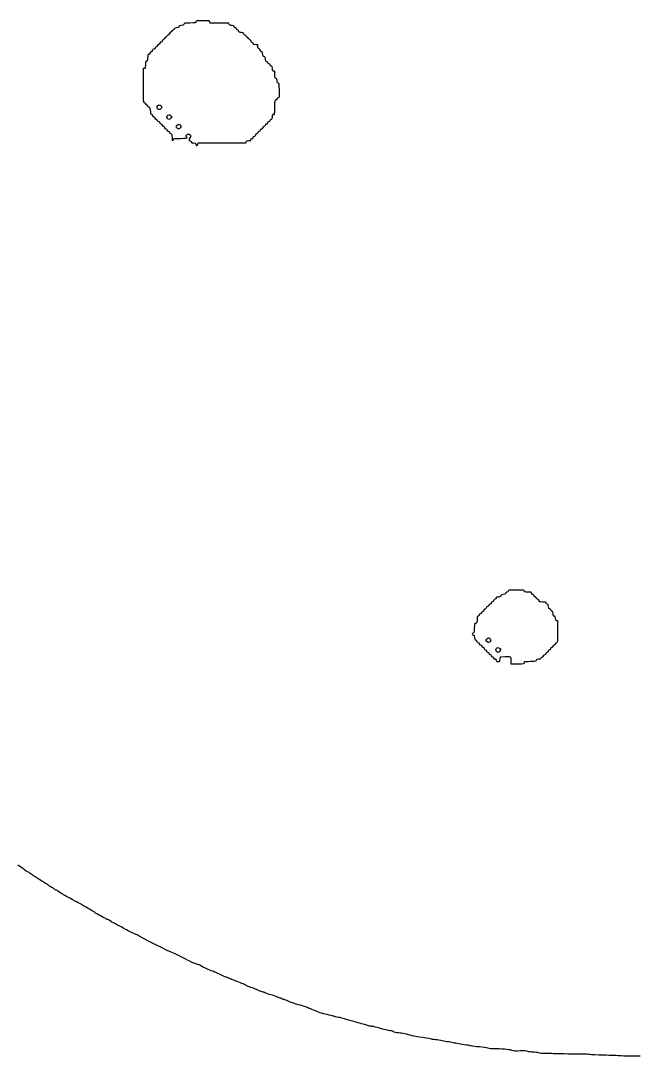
# Model space of a CAD drawing. Extents: x 30 to 1654, y 24 to 1228.
# Drawn here: x 267.5 to 477.3, y 24.5 to 377.2 of the extents above; entities that cross this region are included whole.
import ezdxf

# ---------------------------------------------------------------- set-up
doc = ezdxf.new("R2010")
doc.units = 0
doc.layers.add('Image', color=7, linetype='CONTINUOUS')

msp = doc.modelspace()

# ---------------------------------------------------------------- linework, layer by layer
at = {"layer": 'Image', "color": 7}
for points in [[(338.56001, 375.92006), (338.40793, 376.32006), (335.2173, 376.32006), (332.02667, 376.32006), (331.89092, 376.72731), (331.75517, 377.13456), (329.51956, 377.14506)], [(348.32001, 368.30731), (348.32001, 368.9425), (347.56001, 368.9913)], [(309.55312, 360.83114), (309.20001, 360.88004), (309.20001, 355.12004)], [(327.84592, 335.13558), (327.99209, 335.52004), (336.08001, 335.52004), (344.16793, 335.52004), (344.32001, 335.92004)], [(450.56001, 169.1089), (450.56001, 172.7778), (450.20001, 172.8288)], [(426.55998, 165.5996), (426.56001, 165.6)], [(429.63852, 162.3995), (429.6385, 162.3979)], [(430.88001, 159.7666), (430.96001, 160.5599), (432.62692, 160.6059)], [(434.55753, 159.2), (434.55953, 158.16), (436.83955, 158.181)], [(439.17071, 158.541), (439.17114, 158.5408)]]:
    msp.add_lwpolyline(points, dxfattribs=at)
for points in [[(314.12004, 347.11937)], [(317.60004, 343.76006)], [(320.95998, 340.48001)], [(327.84595, 335.13561)]]:
    msp.add_lwpolyline(points, close=True, dxfattribs=at)
for points in [[(319.46008, 373.99078), (319.25112, 373.93828), (318.99882, 373.7169), (318.8994, 373.49871)], [(319.84001, 374.39432), (319.84001, 374.20337), (319.69548, 374.04986), (319.46008, 373.99078)], [(320.60001, 374.75127), (319.97326, 374.71107), (319.84001, 374.64846), (319.84001, 374.39432)], [(321.41114, 375.16003), (321.36754, 374.85282), (321.24857, 374.79288), (320.60001, 374.75127)], [(322.1751, 375.52003), (321.55768, 375.52003), (321.45542, 375.47183), (321.41114, 375.16003)], [(323.03812, 375.91506), (322.90944, 375.57661), (322.78584, 375.52003), (322.1751, 375.52003)], [(325.14719, 376.35506), (323.22971, 376.31106), (323.18513, 376.30176), (323.03812, 375.91506)], [(327.19501, 376.77781), (327.10831, 376.40937), (327.05767, 376.39892), (325.14719, 376.35506)], [(329.51956, 377.14506), (327.29794, 377.15556), (327.28339, 377.15306), (327.19501, 376.77781)], [(339.42492, 375.52006), (338.81179, 375.52006), (338.69082, 375.57606), (338.56001, 375.92006)], [(340.18888, 375.16006), (340.14458, 375.47188), (340.04234, 375.52006), (339.42492, 375.52006)], [(340.44001, 374.78006), (340.33001, 374.79106), (340.217, 374.96206), (340.18888, 375.16006)], [(340.78888, 374.74006), (340.70698, 374.75106), (340.55001, 374.76906), (340.44001, 374.78006)], [(340.98888, 374.36006), (340.96078, 374.55806), (340.87076, 374.72906), (340.78888, 374.74006)], [(341.35739, 374.00006), (341.15007, 374.00006), (341.02228, 374.1249), (340.98888, 374.36006)], [(341.7359, 373.68006), (341.6992, 373.87197), (341.54773, 374.00006), (341.35739, 374.00006)], [(316.02584, 370.68043), (315.84497, 370.63313), (315.68396, 370.43337), (315.65356, 370.21856)], [(316.48832, 371.14191), (316.40922, 370.93393), (316.20113, 370.72627), (316.02584, 370.68043)], [(316.94492, 371.52003), (316.76328, 371.52003), (316.5718, 371.36146), (316.48832, 371.14191)], [(317.30888, 371.88003), (317.27578, 371.64688), (317.14752, 371.52003), (316.94492, 371.52003)], [(317.68752, 372.28691), (317.48841, 372.25841), (317.33996, 372.0989), (317.30888, 371.88003)], [(318.19914, 372.82153), (318.08963, 372.5314), (317.88234, 372.31479), (317.68752, 372.28691)], [(318.55095, 373.20563), (318.45785, 373.26313), (318.30136, 373.09232), (318.19914, 372.82153)], [(318.8994, 373.49871), (318.8, 373.28051), (318.64318, 373.14863), (318.55095, 373.20563)], [(342.75696, 373.12251), (342.04665, 373.12551), (341.818, 373.25029), (341.7359, 373.68006)], [(343.45201, 372.72922), (343.37011, 373.05567), (343.25557, 373.12047), (342.75696, 373.12251)], [(343.89506, 372.28922), (343.68505, 372.31912), (343.51173, 372.49128), (343.45201, 372.72922)], [(344.29114, 371.88006), (344.25904, 372.10592), (344.11148, 372.25838), (343.89506, 372.28922)], [(344.6551, 371.52006), (344.45249, 371.52006), (344.32425, 371.64691), (344.29114, 371.88006)], [(345.12045, 371.11889), (345.02945, 371.35833), (344.84181, 371.52006), (344.6551, 371.52006)], [(345.45138, 370.75889), (345.35328, 370.73629), (345.20434, 370.89825), (345.12045, 371.11889)], [(345.98344, 370.04006), (345.83007, 370.53638), (345.63416, 370.80107), (345.45138, 370.75889)], [(312.32001, 366.87157), (312.32001, 366.69526), (312.18198, 366.56232), (311.96657, 366.53116)], [(312.84874, 367.41797), (312.69183, 367.57488), (312.32001, 367.19063), (312.32001, 366.87157)], [(313.13352, 367.7258), (313.0315, 367.50188), (312.90335, 367.36336), (312.84874, 367.41797)], [(313.61758, 368.21099), (313.45337, 368.16809), (313.23554, 367.94971), (313.13352, 367.7258)], [(314.0803, 368.72082), (313.99, 368.48336), (313.7818, 368.25393), (313.61758, 368.21099)], [(314.46997, 369.06603), (314.32772, 369.12063), (314.18384, 368.99313), (314.0803, 368.72082)], [(314.8623, 369.45802), (314.75394, 369.14719), (314.61646, 369.00981), (314.46997, 369.06603)], [(315.31457, 369.8883), (315.11974, 369.9212), (314.97616, 369.78464), (314.8623, 369.45802)], [(315.65356, 370.21856), (315.61666, 369.95811), (315.51097, 369.85509), (315.31457, 369.8883)], [(346.38386, 369.76006), (346.21122, 369.76006), (346.03103, 369.88606), (345.98344, 370.04006)], [(346.74888, 369.40006), (346.71568, 369.63369), (346.58756, 369.76006), (346.38386, 369.76006)], [(347.56001, 368.9913), (346.91145, 369.0329), (346.79251, 369.09285), (346.74888, 369.40006)], [(348.69973, 367.52774), (348.38811, 367.64622), (348.32001, 367.78603), (348.32001, 368.30731)], [(349.18278, 366.9717), (349.12598, 367.19812), (348.90858, 367.44834), (348.69973, 367.52774)], [(349.60306, 366.56003), (349.39602, 366.56003), (349.25027, 366.70279), (349.18278, 366.9717)], [(310.32001, 363.28003), (310.03134, 363.28003), (309.99542, 363.15774), (309.95312, 362.03114)], [(310.72001, 364.48003), (310.64891, 363.41337), (310.60445, 363.28003), (310.32001, 363.28003)], [(311.1129, 365.6805), (310.83735, 365.68009), (310.79046, 365.5368), (310.72001, 364.48003)], [(311.51946, 366.0805), (311.45906, 365.82284), (311.31469, 365.6808), (311.1129, 365.6805)], [(311.96657, 366.53116), (311.74341, 366.49886), (311.5786, 366.33276), (311.51946, 366.0805)], [(349.92246, 365.96003), (349.92046, 366.45062), (349.86226, 366.56003), (349.60306, 366.56003)], [(350.51331, 364.88143), (350.12283, 364.88343), (349.92538, 365.24378), (349.92246, 365.96003)], [(350.88001, 364.08003), (350.81681, 364.7119), (350.73975, 364.88033), (350.51331, 364.88143)], [(351.27237, 363.28003), (351.01487, 363.28003), (350.94596, 363.42054), (350.88001, 364.08003)], [(351.67947, 362.8805), (351.61847, 363.13776), (351.47349, 363.28003), (351.27237, 363.28003)], [(309.95312, 362.03114), (309.90862, 360.84678), (309.88802, 360.78478), (309.55312, 360.83114)], [(352.07947, 362.4805), (351.88612, 362.48079), (351.73948, 362.62743), (351.67947, 362.8805)], [(352.47893, 362.08003), (352.41913, 362.33375), (352.27309, 362.4802), (352.07947, 362.4805)], [(352.92657, 361.62891), (352.70344, 361.66121), (352.5384, 361.82751), (352.47893, 362.08003)], [(353.28001, 360.96199), (353.28001, 361.4751), (353.22111, 361.5863), (352.92657, 361.62891)], [(353.77034, 359.95638), (353.40204, 359.86008), (353.28001, 360.11033), (353.28001, 360.96199)], [(354.08001, 358.99178), (354.08001, 359.94695), (354.05321, 360.03036), (353.77034, 359.95638)], [(354.57713, 357.44003), (354.17594, 357.44003), (354.08001, 357.73949), (354.08001, 358.99178)], [(354.88246, 356.84003), (354.88046, 357.3212), (354.82006, 357.44003), (354.57713, 357.44003)], [(355.37467, 355.87159), (355.0571, 355.80329), (354.88531, 356.1413), (354.88246, 356.84003)], [(309.20001, 355.12004), (309.20001, 349.51046), (309.20801, 349.36003), (309.5129, 349.35958)], [(355.64418, 353.48003), (355.60798, 355.4786), (355.55928, 355.91127), (355.37467, 355.87159)], [(355.38152, 351.04004), (355.67247, 351.04004), (355.68606, 351.16628), (355.64418, 353.48003)], [(309.5129, 349.35958), (309.7144, 349.35928), (309.85953, 349.21687), (309.92054, 348.95958)], [(354.08001, 347.51639), (354.08001, 349.95413), (354.13191, 350.24004), (354.57408, 350.24004)], [(354.57408, 350.24004), (354.76046, 350.24004), (354.9119, 350.39138), (354.97431, 350.64004)], [(354.97431, 350.64004), (355.03771, 350.89274), (355.18768, 351.04004), (355.38152, 351.04004)], [(309.92054, 348.95958), (309.98154, 348.70232), (310.12652, 348.56005), (310.32765, 348.56005)], [(310.32765, 348.56005), (310.52976, 348.56005), (310.65805, 348.43298), (310.69114, 348.20005)], [(310.69114, 348.20005), (310.71924, 348.00205), (310.80926, 347.83105), (310.89114, 347.82005)], [(310.89114, 347.82005), (310.97304, 347.80905), (311.1293, 347.79105), (311.23844, 347.78005)], [(311.23844, 347.78005), (311.47352, 347.75635), (311.63487, 347.09204), (311.66108, 346.04005)], [(311.66108, 346.04005), (311.67678, 345.4079), (311.73088, 345.28005), (311.98266, 345.28005)], [(314.12001, 347.11937), (313.85285, 347.4228), (313.86665, 347.96954), (314.14861, 348.25146)], [(315.52004, 347.68004), (315.52004, 346.98026), (314.57554, 346.60201), (314.12004, 347.11937)], [(314.14861, 348.25146), (314.64266, 348.74552), (315.52004, 348.37995), (315.52004, 347.68004)], [(353.67106, 345.29451), (353.95973, 344.82744), (354.08001, 345.48093), (354.08001, 347.51639)], [(311.98266, 345.28005), (312.17206, 345.28005), (312.32289, 345.13035), (312.38571, 344.88005)], [(312.38571, 344.88005), (312.44531, 344.64274), (312.60075, 344.48005), (312.76798, 344.48005)], [(312.76798, 344.48005), (312.93477, 344.48005), (313.12445, 344.2824), (313.23258, 343.99593)], [(313.23258, 343.99593), (313.33309, 343.72967), (313.50499, 343.53167), (313.61458, 343.55593)], [(313.61458, 343.55593), (313.72418, 343.58023), (313.90755, 343.42005), (314.02208, 343.20005)], [(314.02208, 343.20005), (314.13662, 342.98005), (314.3553, 342.79984), (314.50806, 342.79958)], [(314.50806, 342.79958), (314.67114, 342.79931), (314.82633, 342.63418), (314.88399, 342.39958)], [(314.88399, 342.39958), (314.94199, 342.16342), (315.08848, 342.00852), (315.24215, 342.02078)], [(317.44001, 344.00004), (317.19929, 344.00004), (317.2478, 344.63069), (317.50861, 344.89146)], [(317.60001, 343.76004), (317.60001, 343.89204), (317.52801, 344.00004), (317.44001, 344.00004)], [(317.50861, 344.89146), (317.76938, 345.15224), (318.40004, 345.20075), (318.40004, 344.96006)], [(318.00004, 343.52006), (317.75115, 343.52006), (317.60004, 343.61076), (317.60004, 343.76006)], [(318.40004, 343.76006), (318.40004, 343.61072), (318.24893, 343.52006), (318.00004, 343.52006)], [(318.40004, 344.96006), (318.40004, 344.87206), (318.50804, 344.80006), (318.64004, 344.80006)], [(318.64004, 344.00006), (318.50804, 344.00006), (318.40004, 343.89206), (318.40004, 343.76006)], [(318.64004, 344.80006), (318.78937, 344.80006), (318.88004, 344.64894), (318.88004, 344.40006)], [(318.88004, 344.40006), (318.88004, 344.15117), (318.78934, 344.00006), (318.64004, 344.00006)], [(351.50888, 342.06004), (351.59078, 342.07104), (351.68076, 342.24204), (351.70888, 342.44004)], [(351.70888, 342.44004), (351.74198, 342.67297), (351.87026, 342.80004), (352.07237, 342.80004)], [(352.07237, 342.80004), (352.27376, 342.80004), (352.41819, 342.94213), (352.47893, 343.20004)], [(352.47893, 343.20004), (352.53843, 343.45256), (352.70344, 343.61889), (352.92657, 343.65116)], [(352.92657, 343.65116), (353.22616, 343.69446), (353.28038, 343.8042), (353.28246, 344.37116)], [(353.28246, 344.37116), (353.28546, 345.11169), (353.48727, 345.59189), (353.67106, 345.29451)], [(315.24215, 342.02078), (315.3959, 342.03308), (315.56895, 341.84986), (315.66563, 341.57251)], [(315.66563, 341.57251), (315.77409, 341.26138), (315.92162, 341.11976), (316.10393, 341.15178)], [(316.10393, 341.15178), (316.28525, 341.18358), (316.41181, 341.06398), (316.47593, 340.80005)], [(316.47593, 340.80005), (316.53593, 340.5533), (316.70477, 340.38095), (316.91673, 340.35021)], [(316.91673, 340.35021), (317.12807, 340.31951), (317.27951, 340.16558), (317.31017, 339.95021)], [(317.31017, 339.95021), (317.34097, 339.73396), (317.49193, 339.58125), (317.70496, 339.55089)], [(317.70496, 339.55089), (317.91496, 339.52099), (318.08829, 339.34883), (318.14801, 339.11089)], [(318.14801, 339.11089), (318.20841, 338.87037), (318.36143, 338.72005), (318.54594, 338.72005)], [(318.54594, 338.72005), (318.93733, 338.72005), (319.04001, 338.41806), (319.04001, 337.26696)], [(320.72001, 340.64004), (320.37512, 340.64004), (320.42377, 341.2238), (320.80001, 341.60004)], [(320.96001, 340.48004), (320.96001, 340.56804), (320.85201, 340.64004), (320.72001, 340.64004)], [(320.80001, 341.60004), (321.17625, 341.97627), (321.76001, 342.02492), (321.76001, 341.68004)], [(321.85141, 340.54861), (321.59063, 340.28783), (320.95998, 340.23932), (320.95998, 340.48001)], [(321.76001, 341.68004), (321.76001, 341.54804), (321.83201, 341.44004), (321.92001, 341.44004)], [(321.92001, 341.44004), (322.16072, 341.44004), (322.11221, 340.80938), (321.85141, 340.54861)], [(324.06861, 338.33147), (324.32938, 338.59225), (324.96004, 338.64076), (324.96004, 338.40007)], [(347.58571, 338.32004), (347.64811, 338.56855), (347.79957, 338.72004), (347.98571, 338.72004)], [(347.98571, 338.72004), (348.17185, 338.72004), (348.32334, 338.87152), (348.38571, 339.12004)], [(348.38571, 339.12004), (348.45011, 339.37666), (348.59862, 339.52004), (348.80001, 339.52004)], [(348.80001, 339.52004), (348.99944, 339.52004), (349.14968, 339.66257), (349.21201, 339.91088)], [(349.21201, 339.91088), (349.27081, 340.14527), (349.44556, 340.3214), (349.6485, 340.35088)], [(349.6485, 340.35088), (349.85626, 340.38108), (350.02305, 340.55427), (350.08055, 340.79957)], [(350.08055, 340.79957), (350.13995, 341.05302), (350.28583, 341.19928), (350.47947, 341.19957)], [(350.47947, 341.19957), (350.67292, 341.19987), (350.81947, 341.34655), (350.87958, 341.60004)], [(350.87958, 341.60004), (350.93178, 341.82004), (351.06119, 342.00904), (351.16722, 342.02004)], [(351.16722, 342.02004), (351.27325, 342.03104), (351.427, 342.04904), (351.50888, 342.06004)], [(319.04001, 337.26696), (319.04001, 336.55239), (319.09621, 336.32005), (319.26888, 336.32005)], [(319.26888, 336.32005), (319.39476, 336.32005), (319.52076, 336.48205), (319.54888, 336.68005)], [(319.54888, 336.68005), (319.59878, 337.03171), (319.65278, 337.04107), (321.88001, 337.08444)], [(321.88001, 337.08444), (323.76102, 337.12104), (324.16001, 337.17004), (324.16001, 337.36444)], [(324.00001, 337.60005), (323.76237, 337.60005), (323.80636, 338.06925), (324.06861, 338.33147)], [(324.16001, 337.36444), (324.16001, 337.49402), (324.08801, 337.60005), (324.00001, 337.60005)], [(325.11024, 337.27023), (324.69814, 336.85812), (324.75204, 336.24007), (325.20004, 336.24007)], [(324.96004, 338.40007), (324.96004, 338.31207), (325.06804, 338.24007), (325.20004, 338.24007)], [(325.20004, 338.24007), (325.54881, 338.24007), (325.49457, 337.6546), (325.11024, 337.27023)], [(325.20004, 336.24007), (325.41007, 336.24007), (325.53761, 336.11636), (325.57117, 335.88007)], [(325.57117, 335.88007), (325.61547, 335.56816), (325.71767, 335.52007), (326.33619, 335.52007)], [(326.33619, 335.52007), (326.83077, 335.52007), (327.07311, 335.44637), (327.12506, 335.28007)], [(327.12506, 335.28007), (327.16626, 335.14807), (327.23553, 334.9275), (327.27891, 334.78992)], [(327.27891, 334.78992), (327.37958, 334.47063), (327.65755, 334.64009), (327.84595, 335.13561)], [(344.32001, 335.92004), (344.45082, 336.26409), (344.57179, 336.32004), (345.18492, 336.32004)], [(345.18492, 336.32004), (345.80234, 336.32004), (345.9046, 336.36824), (345.94888, 336.68004)], [(345.94888, 336.68004), (345.97698, 336.87804), (346.09001, 337.04904), (346.20001, 337.06004)], [(346.20001, 337.06004), (346.31001, 337.07104), (346.467, 337.08904), (346.54888, 337.10004)], [(346.54888, 337.10004), (346.63078, 337.11104), (346.72076, 337.28204), (346.74888, 337.48004)], [(346.74888, 337.48004), (346.77698, 337.67804), (346.89001, 337.84904), (347.00001, 337.86004)], [(347.00001, 337.86004), (347.11001, 337.87104), (347.2642, 337.88904), (347.34266, 337.90004)], [(347.34266, 337.90004), (347.42116, 337.91104), (347.53049, 338.10004), (347.58571, 338.32004)], [(429.07152, 180.1291), (428.86376, 180.0991), (428.69697, 179.9257), (428.63947, 179.6804)], [(429.51193, 180.5847), (429.44943, 180.3359), (429.27867, 180.1592), (429.07152, 180.1291)], [(429.99587, 180.8953), (429.68278, 180.9743), (429.59555, 180.9183), (429.51193, 180.5847)], [(431.20001, 181.4272), (431.20001, 181.0481), (430.54308, 180.7579), (429.99587, 180.8953)], [(431.96001, 181.7912), (431.32704, 181.7502), (431.20001, 181.6897), (431.20001, 181.4272)], [(432.77114, 182.1999), (432.72754, 181.8927), (432.60857, 181.8328), (431.96001, 181.7912)], [(433.20001, 182.5599), (432.93009, 182.5599), (432.80767, 182.4572), (432.77114, 182.1999)], [(433.62888, 182.9199), (433.59238, 182.6627), (433.46993, 182.5599), (433.20001, 182.5599)], [(436.40001, 183.2799), (433.70109, 183.2799), (433.67961, 183.2799), (433.62888, 182.9199)], [(439.17114, 182.9199), (439.12044, 183.2772), (439.09894, 183.2799), (436.40001, 183.2799)], [(440.40001, 182.5599), (439.30046, 182.5599), (439.21887, 182.5839), (439.17114, 182.9199)], [(441.62888, 182.1999), (441.58118, 182.536), (441.49956, 182.5599), (440.40001, 182.5599)], [(442.03017, 181.7901), (441.80858, 181.8211), (441.66124, 181.9721), (441.62888, 182.1999)], [(442.43017, 181.3901), (442.39917, 181.6082), (442.24832, 181.7591), (442.03017, 181.7901)], [(442.82496, 180.9908), (442.61194, 181.0208), (442.46095, 181.1739), (442.43017, 181.3901)], [(443.26801, 180.5508), (443.20831, 180.7887), (443.03497, 180.9609), (442.82496, 180.9908)], [(443.66741, 180.1599), (443.48134, 180.1599), (443.32859, 180.3094), (443.26801, 180.5508)], [(444.13604, 179.6799), (444.03, 179.9841), (443.85833, 180.1599), (443.66741, 180.1599)], [(425.37466, 176.4013), (425.31196, 176.1516), (425.16073, 175.9999), (424.97431, 175.9999)], [(425.84855, 176.8964), (425.62581, 176.8404), (425.43479, 176.6409), (425.37466, 176.4013)], [(426.27085, 177.335), (426.24165, 177.1303), (426.06999, 176.952), (425.84855, 176.8964)], [(426.63291, 177.6804), (426.43452, 177.6801), (426.30202, 177.5537), (426.27085, 177.335)], [(427.04055, 178.0804), (426.97955, 177.8231), (426.8344, 177.6807), (426.63291, 177.6804)], [(427.44055, 178.4804), (427.2472, 178.4801), (427.10056, 178.3335), (427.04055, 178.0804)], [(427.84055, 178.8804), (427.78055, 178.6273), (427.6339, 178.4807), (427.44055, 178.4804)], [(428.24055, 179.2804), (428.0472, 179.2801), (427.90056, 179.1335), (427.84055, 178.8804)], [(428.63947, 179.6804), (428.58007, 179.427), (428.43419, 179.2807), (428.24055, 179.2804)], [(445.42056, 179.1999), (444.32308, 179.1999), (444.30041, 179.2099), (444.13604, 179.6799)], [(446.58888, 178.8399), (446.54148, 179.174), (446.45732, 179.1999), (445.42056, 179.1999)], [(446.96001, 178.4799), (446.74997, 178.4799), (446.62244, 178.6037), (446.58888, 178.8399)], [(447.36001, 177.6799), (447.29331, 178.3466), (447.22668, 178.4799), (446.96001, 178.4799)], [(447.75237, 176.8799), (447.49487, 176.8799), (447.42596, 177.0205), (447.36001, 177.6799)], [(448.15893, 176.4799), (448.09823, 176.7378), (447.95377, 176.8799), (447.75237, 176.8799)], [(448.60657, 176.0288), (448.38344, 176.0608), (448.2184, 176.2274), (448.15893, 176.4799)], [(423.04001, 173.6199), (423.04001, 172.3189), (422.89285, 171.8453), (422.50106, 171.8852)], [(423.34266, 174.3999), (423.08718, 174.3999), (423.04001, 174.2784), (423.04001, 173.6199)], [(423.74571, 174.7999), (423.68291, 174.5496), (423.53206, 174.3999), (423.34266, 174.3999)], [(424.16001, 175.1999), (423.95862, 175.1999), (423.81012, 175.0566), (423.74571, 174.7999)], [(424.57431, 175.5999), (424.50991, 175.3433), (424.3614, 175.1999), (424.16001, 175.1999)], [(424.97431, 175.9999), (424.78817, 175.9999), (424.63668, 175.8485), (424.57431, 175.5999)], [(448.96001, 175.3619), (448.96001, 175.875), (448.90111, 175.9862), (448.60657, 176.0288)], [(449.44092, 174.3538), (449.08299, 174.2598), (448.96001, 174.518), (448.96001, 175.3619)], [(449.79058, 173.6561), (449.74798, 174.3251), (449.69968, 174.4215), (449.44092, 174.3538)], [(450.20001, 172.8288), (449.89152, 172.8728), (449.83294, 172.991), (449.79058, 173.6561)], [(422.08001, 170.2399), (422.00631, 168.6933), (421.97461, 168.5599), (421.68001, 168.5599)], [(422.50106, 171.8852), (422.17689, 171.9182), (422.15605, 171.8372), (422.08001, 170.2399)], [(421.68001, 168.5599), (421.46668, 168.5599), (421.36001, 168.4533), (421.36001, 168.2399)], [(421.36001, 168.2399), (421.36001, 168.0059), (421.45441, 167.9298), (421.71176, 167.9566)], [(421.71176, 167.9566), (422.02869, 167.9896), (422.0683, 167.9106), (422.11176, 167.1566)], [(422.11176, 167.1566), (422.15256, 166.4496), (422.20846, 166.3199), (422.47291, 166.3195)], [(422.47291, 166.3195), (422.67469, 166.3192), (422.81906, 166.1771), (422.87947, 165.9195)], [(422.87947, 165.9195), (422.93697, 165.6742), (423.10376, 165.501), (423.31152, 165.4708)], [(426.32001, 165.76), (425.97512, 165.76), (426.02377, 166.3438), (426.40001, 166.72)], [(426.56001, 165.6), (426.56001, 165.688), (426.45201, 165.76), (426.32001, 165.76)], [(426.40001, 166.72), (426.77625, 167.0963), (427.36001, 167.1449), (427.36001, 166.8)], [(427.36001, 166.8), (427.36001, 166.668), (427.43201, 166.56), (427.52001, 166.56)], [(427.52001, 166.56), (427.76073, 166.56), (427.71221, 165.9294), (427.45141, 165.6686)], [(450.24306, 165.44), (450.54978, 165.44), (450.56001, 165.5585), (450.56001, 169.1089)], [(423.31152, 165.4708), (423.51446, 165.4418), (423.68918, 165.2652), (423.74801, 165.0308)], [(423.74801, 165.0308), (423.80831, 164.7904), (423.96144, 164.6399), (424.14571, 164.6399)], [(424.14571, 164.6399), (424.32958, 164.6399), (424.48303, 164.4897), (424.54293, 164.251)], [(424.54293, 164.251), (424.60383, 164.0084), (424.77584, 163.8429), (425.00027, 163.811)], [(425.00027, 163.811), (425.23127, 163.778), (425.37829, 163.6312), (425.4111, 163.4002)], [(425.4111, 163.4002), (425.4426, 163.1786), (425.608, 163.0039), (425.84195, 162.9452)], [(425.84195, 162.9452), (426.06955, 162.8882), (426.24139, 162.7116), (426.27085, 162.5049)], [(426.27085, 162.5049), (426.30205, 162.2862), (426.43452, 162.1598), (426.63291, 162.1595)], [(427.45141, 165.6686), (427.19063, 165.4078), (426.55998, 165.3593), (426.55998, 165.5996)], [(429.6385, 162.3979), (429.37736, 162.816), (429.38748, 163.1704), (429.6686, 163.4515)], [(430.72003, 162.3995), (430.31269, 161.9922), (429.89208, 161.9914), (429.63852, 162.3995)], [(429.6686, 163.4515), (429.92938, 163.7122), (430.56003, 163.7608), (430.56003, 163.5195)], [(430.56003, 163.5195), (430.56003, 163.4315), (430.66803, 163.3595), (430.80003, 163.3595)], [(430.80003, 163.3595), (431.14492, 163.3595), (431.09627, 162.7758), (430.72003, 162.3995)], [(446.95947, 162.1596), (447.15292, 162.1599), (447.29947, 162.3066), (447.35958, 162.56)], [(447.35958, 162.56), (447.41178, 162.78), (447.54119, 162.969), (447.64722, 162.98)], [(447.64722, 162.98), (447.75326, 162.991), (447.907, 163.009), (447.98888, 163.02)], [(447.98888, 163.02), (448.07078, 163.031), (448.16076, 163.202), (448.18888, 163.4)], [(448.18888, 163.4), (448.22098, 163.6259), (448.36854, 163.7784), (448.58496, 163.8092)], [(448.58496, 163.8092), (448.79497, 163.8392), (448.96829, 164.0113), (449.02801, 164.2492)], [(449.02801, 164.2492), (449.08831, 164.4896), (449.24144, 164.64), (449.42571, 164.64)], [(449.42571, 164.64), (449.61186, 164.64), (449.76334, 164.7915), (449.82571, 165.04)], [(449.82571, 165.04), (449.89051, 165.2983), (450.03842, 165.44), (450.24306, 165.44)], [(426.63291, 162.1595), (426.8344, 162.1592), (426.97953, 162.0168), (427.04055, 161.7595)], [(427.04055, 161.7595), (427.10055, 161.5064), (427.2472, 161.3598), (427.44055, 161.3595)], [(427.44055, 161.3595), (427.6339, 161.3592), (427.78054, 161.2125), (427.84055, 160.9595)], [(427.84055, 160.9595), (427.90155, 160.7022), (428.04653, 160.5599), (428.24765, 160.5599)], [(428.24765, 160.5599), (428.44976, 160.5599), (428.57806, 160.4329), (428.61114, 160.1999)], [(428.61114, 160.1999), (428.65784, 159.871), (428.81878, 159.7635), (429.17236, 159.8251)], [(429.17236, 159.8251), (429.24516, 159.8381), (429.38505, 159.6353), (429.48326, 159.3751)], [(429.48326, 159.3751), (429.63943, 158.9614), (429.73318, 158.9065), (430.23091, 158.9377)], [(430.23091, 158.9377), (430.78972, 158.9727), (430.80146, 158.9877), (430.88001, 159.7666)], [(432.62692, 160.6059), (433.85275, 160.6399), (434.32841, 160.5959), (434.42447, 160.4459)], [(434.42447, 160.4459), (434.49637, 160.3327), (434.5562, 159.772), (434.55753, 159.2)], [(439.17114, 158.5408), (439.19924, 158.7274), (439.23524, 158.8901), (439.25114, 158.9023)], [(439.25114, 158.9023), (439.26704, 158.9143), (440.18001, 158.9683), (441.28001, 159.0223)], [(441.28001, 159.0223), (443.21726, 159.1173), (443.28166, 159.1317), (443.33262, 159.4914)], [(443.33262, 159.4914), (443.37932, 159.8211), (443.4596, 159.8573), (444.04957, 159.8147)], [(444.04957, 159.8147), (444.62049, 159.7737), (444.74162, 159.8247), (444.91095, 160.162)], [(444.91095, 160.162), (445.01932, 160.3793), (445.23325, 160.5578), (445.38636, 160.5586)], [(445.38636, 160.5586), (445.55061, 160.5595), (445.70357, 160.7238), (445.75947, 160.9596)], [(445.75947, 160.9596), (445.81947, 161.2126), (445.96612, 161.3593), (446.15947, 161.3596)], [(446.15947, 161.3596), (446.35282, 161.3599), (446.49946, 161.5065), (446.55947, 161.7596)], [(446.55947, 161.7596), (446.61947, 162.0126), (446.76612, 162.1593), (446.95947, 162.1596)], [(436.83955, 158.181), (439.03229, 158.201), (439.12154, 158.215), (439.17071, 158.541)], [(268.48001, 88.1729), (268.09532, 88.6067), (267.56899, 88.9564), (266.42531, 89.5381)], [(270.06382, 87.1996), (269.73962, 87.1996), (268.86818, 87.7351), (268.48001, 88.1729)], [(270.65513, 86.7996), (270.41774, 87.0196), (270.15165, 87.1996), (270.06382, 87.1996)], [(271.27548, 86.3996), (271.17167, 86.3996), (270.89251, 86.5796), (270.65513, 86.7996)], [(271.84001, 85.9996), (271.63333, 86.2196), (271.37929, 86.3996), (271.27548, 86.3996)], [(272.43488, 85.5996), (272.31438, 85.5996), (272.04669, 85.7796), (271.84001, 85.9996)], [(273.08535, 85.1996), (272.84809, 85.4196), (272.55538, 85.5996), (272.43488, 85.5996)], [(273.64905, 84.7996), (273.57625, 84.7996), (273.32261, 84.9796), (273.08535, 85.1996)], [(274.30578, 84.3996), (274.01735, 84.6196), (273.72182, 84.7996), (273.64905, 84.7996)], [(274.95201, 83.9996), (274.88501, 83.9996), (274.59422, 84.1796), (274.30578, 84.3996)], [(275.54919, 83.5996), (275.28773, 83.8196), (275.019, 83.9996), (274.95201, 83.9996)], [(276.22748, 83.1996), (276.11588, 83.1996), (275.81064, 83.3796), (275.54919, 83.5996)], [(276.72192, 82.8775), (276.56159, 83.0547), (276.33909, 83.1996), (276.22748, 83.1996)], [(277.74672, 82.1975), (277.34341, 82.3944), (276.88225, 82.7004), (276.72192, 82.8775)], [(278.87837, 81.4796), (278.65927, 81.6776), (278.15003, 82.0007), (277.74672, 82.1975)], [(279.54504, 81.1196), (279.39747, 81.1196), (279.09747, 81.2816), (278.87837, 81.4796)], [(279.86667, 80.9931), (279.83737, 81.0631), (279.6926, 81.1196), (279.54504, 81.1196)], [(281.58844, 79.8396), (281.41398, 79.8396), (279.93532, 80.8302), (279.86667, 80.9931)], [(281.89573, 79.6289), (281.79953, 79.7448), (281.66125, 79.8396), (281.58844, 79.8396)], [(283.79532, 78.5499), (282.84675, 79.0275), (281.99193, 79.513), (281.89573, 79.6289)], [(285.60001, 77.5778), (285.55601, 77.6348), (284.7439, 78.0724), (283.79532, 78.5499)], [(287.04001, 76.7781), (286.29201, 77.1607), (285.64401, 77.5206), (285.60001, 77.5778)], [(288.48001, 75.992), (288.43601, 76.042), (287.78801, 76.3954), (287.04001, 76.7781)], [(290.98474, 74.5596), (290.884, 74.5596), (288.58358, 75.8752), (288.48001, 75.992)], [(291.58578, 74.1596), (291.29735, 74.3796), (291.02688, 74.5596), (290.98474, 74.5596)], [(292.2448, 73.7596), (292.1708, 73.7596), (291.87422, 73.9396), (291.58578, 74.1596)], [(292.70969, 73.4498), (292.52802, 73.6202), (292.31882, 73.7596), (292.2448, 73.7596)], [(294.64001, 72.3265), (293.76001, 72.7739), (292.89137, 73.2794), (292.70969, 73.4498)], [(296.48001, 71.3679), (296.34801, 71.4479), (295.52001, 71.8791), (294.64001, 72.3265)], [(296.96001, 71.1322), (296.82801, 71.1822), (296.61201, 71.288), (296.48001, 71.3679)], [(298.23932, 70.3824), (297.37515, 70.9372), (297.19143, 71.0449), (296.96001, 71.1322)], [(300.48001, 69.1945), (299.46801, 69.7063), (298.4597, 70.2409), (298.23932, 70.3824)], [(302.69758, 67.9749), (302.48991, 68.1338), (301.49201, 68.6827), (300.48001, 69.1945)], [(306.84069, 65.9833), (306.27513, 66.1147), (303.19108, 67.5972), (302.69758, 67.9749)], [(307.46166, 65.655), (307.36176, 65.7794), (307.08231, 65.9272), (306.84069, 65.9833)], [(319.31432, 59.6812), (319.00985, 59.6812), (307.6652, 65.4014), (307.46166, 65.655)], [(324.9213, 56.9666), (323.59248, 57.7014), (319.50648, 59.6797), (319.31432, 59.6812)], [(327.5289, 55.8396), (327.27539, 55.8396), (325.82831, 56.4651), (324.9213, 56.9666)], [(329.20001, 55.1114), (328.58935, 55.5428), (327.90819, 55.8396), (327.5289, 55.8396)], [(330.48001, 54.4814), (330.04001, 54.6414), (329.46401, 54.9249), (329.20001, 55.1114)], [(332.43261, 53.6551), (331.79868, 53.9496), (330.92001, 54.3214), (330.48001, 54.4814)], [(333.76869, 53.1196), (333.66778, 53.1196), (333.06654, 53.3606), (332.43261, 53.6551)], [(335.69403, 52.2396), (334.73601, 52.7236), (333.86961, 53.1196), (333.76869, 53.1196)], [(337.75794, 51.3596), (337.58081, 51.3596), (336.65205, 51.7556), (335.69403, 52.2396)], [(338.08001, 51.2372), (338.08001, 51.3042), (337.93508, 51.3596), (337.75794, 51.3596)], [(338.92001, 50.8271), (338.45801, 50.9853), (338.08001, 51.1699), (338.08001, 51.2372)], [(340.80001, 50.1295), (340.22801, 50.3549), (339.38201, 50.6688), (338.92001, 50.8271)], [(342.88001, 49.3089), (342.30801, 49.5348), (341.37201, 49.9041), (340.80001, 50.1295)], [(344.32001, 48.6329), (344.10001, 48.7788), (343.45201, 49.083), (342.88001, 49.3089)], [(345.94173, 47.9504), (345.26978, 48.1799), (344.54001, 48.487), (344.32001, 48.6329)], [(347.86173, 47.2247), (347.47767, 47.3944), (346.61367, 47.721), (345.94173, 47.9504)], [(349.97549, 46.3996), (349.77824, 46.3996), (349.35449, 46.565), (347.86173, 47.2247)], [(350.97006, 46.019), (350.53559, 46.2283), (350.08804, 46.3996), (349.97549, 46.3996)], [(352.6993, 45.4436), (352.18269, 45.5507), (351.40453, 45.8096), (350.97006, 46.019)], [(354.63302, 44.8028), (354.08609, 45.0482), (353.21592, 45.3365), (352.6993, 45.4436)], [(356.13188, 44.2458), (355.85443, 44.3068), (355.17994, 44.5574), (354.63302, 44.8028)], [(356.72762, 43.9873), (356.67742, 44.0683), (356.40933, 44.1849), (356.13188, 44.2458)], [(357.08715, 43.8396), (356.93961, 43.8396), (356.77782, 43.9056), (356.72762, 43.9873)], [(358.15771, 43.4612), (357.71645, 43.6694), (357.2347, 43.8396), (357.08715, 43.8396)], [(362.80001, 41.8872), (360.77942, 42.42), (359.30581, 42.9197), (358.15771, 43.4612)], [(364.88001, 41.2151), (364.70401, 41.3295), (363.76801, 41.632), (362.80001, 41.8872)], [(366.24001, 40.6474), (365.66801, 40.8452), (365.05601, 41.1007), (364.88001, 41.2151)], [(368.45696, 39.7386), (367.80964, 40.0406), (366.81201, 40.4496), (366.24001, 40.6474)], [(370.29696, 39.0432), (369.93228, 39.1232), (369.10428, 39.4365), (368.45696, 39.7386)], [(372.56001, 38.5439), (371.68001, 38.7381), (370.66164, 38.9628), (370.29696, 39.0432)], [(374.32001, 38.071), (374.23201, 38.137), (373.44001, 38.3497), (372.56001, 38.5439)], [(375.76001, 37.7621), (375.05601, 37.8662), (374.40801, 38.0052), (374.32001, 38.071)], [(377.84001, 37.2486), (377.40001, 37.427), (376.46401, 37.6581), (375.76001, 37.7621)], [(379.60001, 36.6985), (379.07201, 36.8227), (378.28001, 37.0703), (377.84001, 37.2486)], [(381.84001, 36.0898), (381.13601, 36.3004), (380.12801, 36.5743), (379.60001, 36.6985)], [(384.16001, 35.4384), (383.58801, 35.5861), (382.54401, 35.8792), (381.84001, 36.0898)], [(385.72544, 34.9448), (385.43645, 35.0686), (384.73201, 35.2908), (384.16001, 35.4384)], [(386.99909, 34.7196), (386.58757, 34.7196), (386.01442, 34.821), (385.72544, 34.9448)], [(388.95367, 34.3256), (388.29018, 34.5423), (387.41062, 34.7196), (386.99909, 34.7196)], [(390.80001, 33.7695), (390.44801, 33.8585), (389.61715, 34.1089), (388.95367, 34.3256)], [(393.81733, 33.1196), (393.4995, 33.1196), (392.60319, 33.3127), (390.80001, 33.7695)], [(394.54626, 32.8553), (394.33866, 33.0007), (394.01064, 33.1196), (393.81733, 33.1196)], [(396.2584, 32.4692), (395.45199, 32.5422), (394.77431, 32.6955), (394.54626, 32.8553)], [(400.98817, 31.4873), (399.02294, 32.052), (397.60377, 32.3466), (396.2584, 32.4692)], [(403.30817, 31.0389), (402.61965, 31.1169), (401.57565, 31.3185), (400.98817, 31.4873)], [(407.16787, 30.412), (406.52718, 30.5995), (404.99395, 30.8485), (403.30817, 31.0389)], [(408.84787, 30.1553), (408.2142, 30.2113), (407.4582, 30.327), (407.16787, 30.412)], [(411.16179, 29.7463), (410.52281, 29.915), (409.48155, 30.099), (408.84787, 30.1553)], [(413.08179, 29.4402), (412.66478, 29.4399), (411.80078, 29.5777), (411.16179, 29.7463)], [(414.96001, 29.1324), (414.34401, 29.302), (413.49881, 29.4404), (413.08179, 29.4402)], [(419.44001, 28.3189), (417.30573, 28.6068), (416.02503, 28.8394), (414.96001, 29.1324)], [(421.04001, 28.0192), (420.68801, 28.1132), (419.96801, 28.2477), (419.44001, 28.3189)], [(423.84001, 27.6765), (422.65201, 27.7715), (421.39201, 27.9255), (421.04001, 28.0192)], [(426.74347, 27.2618), (426.33457, 27.3951), (425.02801, 27.5817), (423.84001, 27.6765)], [(428.66347, 27.0419), (427.98435, 27.0289), (427.17261, 27.1219), (426.74347, 27.2618)], [(434.88001, 26.5337), (433.97818, 26.8624), (431.19061, 27.0902), (428.66347, 27.0419)], [(437.68001, 26.3186), (435.99145, 26.2256), (435.65393, 26.2516), (434.88001, 26.5337)], [(440.30013, 26.1719), (439.73677, 26.3749), (439.22495, 26.4035), (437.68001, 26.3186)], [(442.11006, 25.9196), (441.49966, 25.9196), (440.68519, 26.0332), (440.30013, 26.1719)], [(444.02119, 25.6576), (443.58047, 25.8017), (442.72046, 25.9196), (442.11006, 25.9196)], [(446.05125, 25.478), (445.15904, 25.418), (444.60301, 25.467), (444.02119, 25.6576)], [(448.24001, 25.428), (447.71201, 25.501), (446.72707, 25.523), (446.05125, 25.478)], [(455.20001, 25.2681), (451.90001, 25.2831), (448.76801, 25.3551), (448.24001, 25.428)], [(461.60001, 25.0825), (461.36648, 25.1745), (458.70297, 25.252), (455.20001, 25.2681)], [(466.16001, 24.8582), (463.87201, 24.8952), (461.82001, 24.9956), (461.60001, 25.0825)], [(472.13863, 24.6308), (471.13839, 24.7198), (468.44801, 24.8218), (466.16001, 24.8582)], [(475.97863, 24.5688), (474.86688, 24.5148), (473.13888, 24.5428), (472.13863, 24.6308)], [(478.64001, 24.5078), (478.26676, 24.6008), (477.15752, 24.6268), (475.97863, 24.5688)]]:
    msp.add_open_spline(points, degree=3, dxfattribs=at)

doc.saveas('drawing.dxf')
